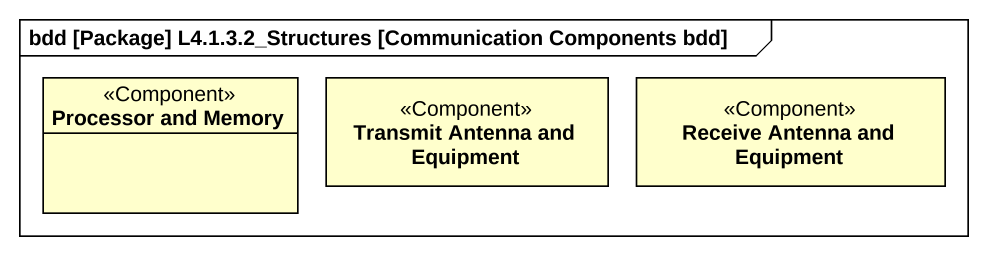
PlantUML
@startuml
mainframe bdd [Package] L4.1.3.2_Structures [Communication Components bdd]
hide circle
hide empty members
class "Processor and Memory" as Processor_and_Memory <<Component>>
class "Transmit Antenna and Equipment" as Transmit_Antenna_and <<Component>>
class "Receive Antenna and Equipment" as Receive_Antenna_and <<Component>>
@enduml
